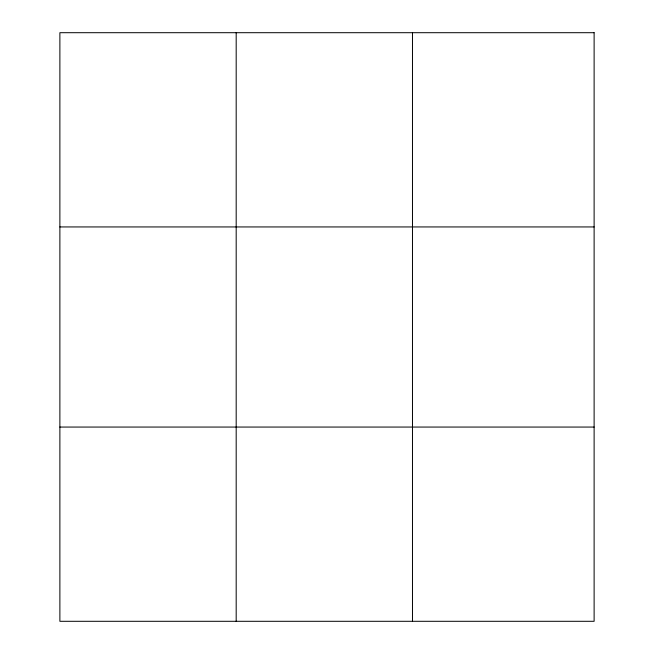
<?xml version="1.0" encoding="UTF-8"?>
<svg xmlns="http://www.w3.org/2000/svg" width="654" height="654" viewBox="0 0 654 654"><rect width="100%" height="100%" fill="white"/><g stroke="black" fill="none" stroke-linecap="round" stroke-linejoin="round"><path stroke-width="0.98" d="M236.184 32.7L236.184 621.3M412.478 32.7L412.478 621.3M59.882 226.938L594.118 226.938M59.882 427.062L594.118 427.062M594.118 32.7L594.118 621.3L59.882 621.3L59.882 32.7L594.118 32.7"/></g></svg>
